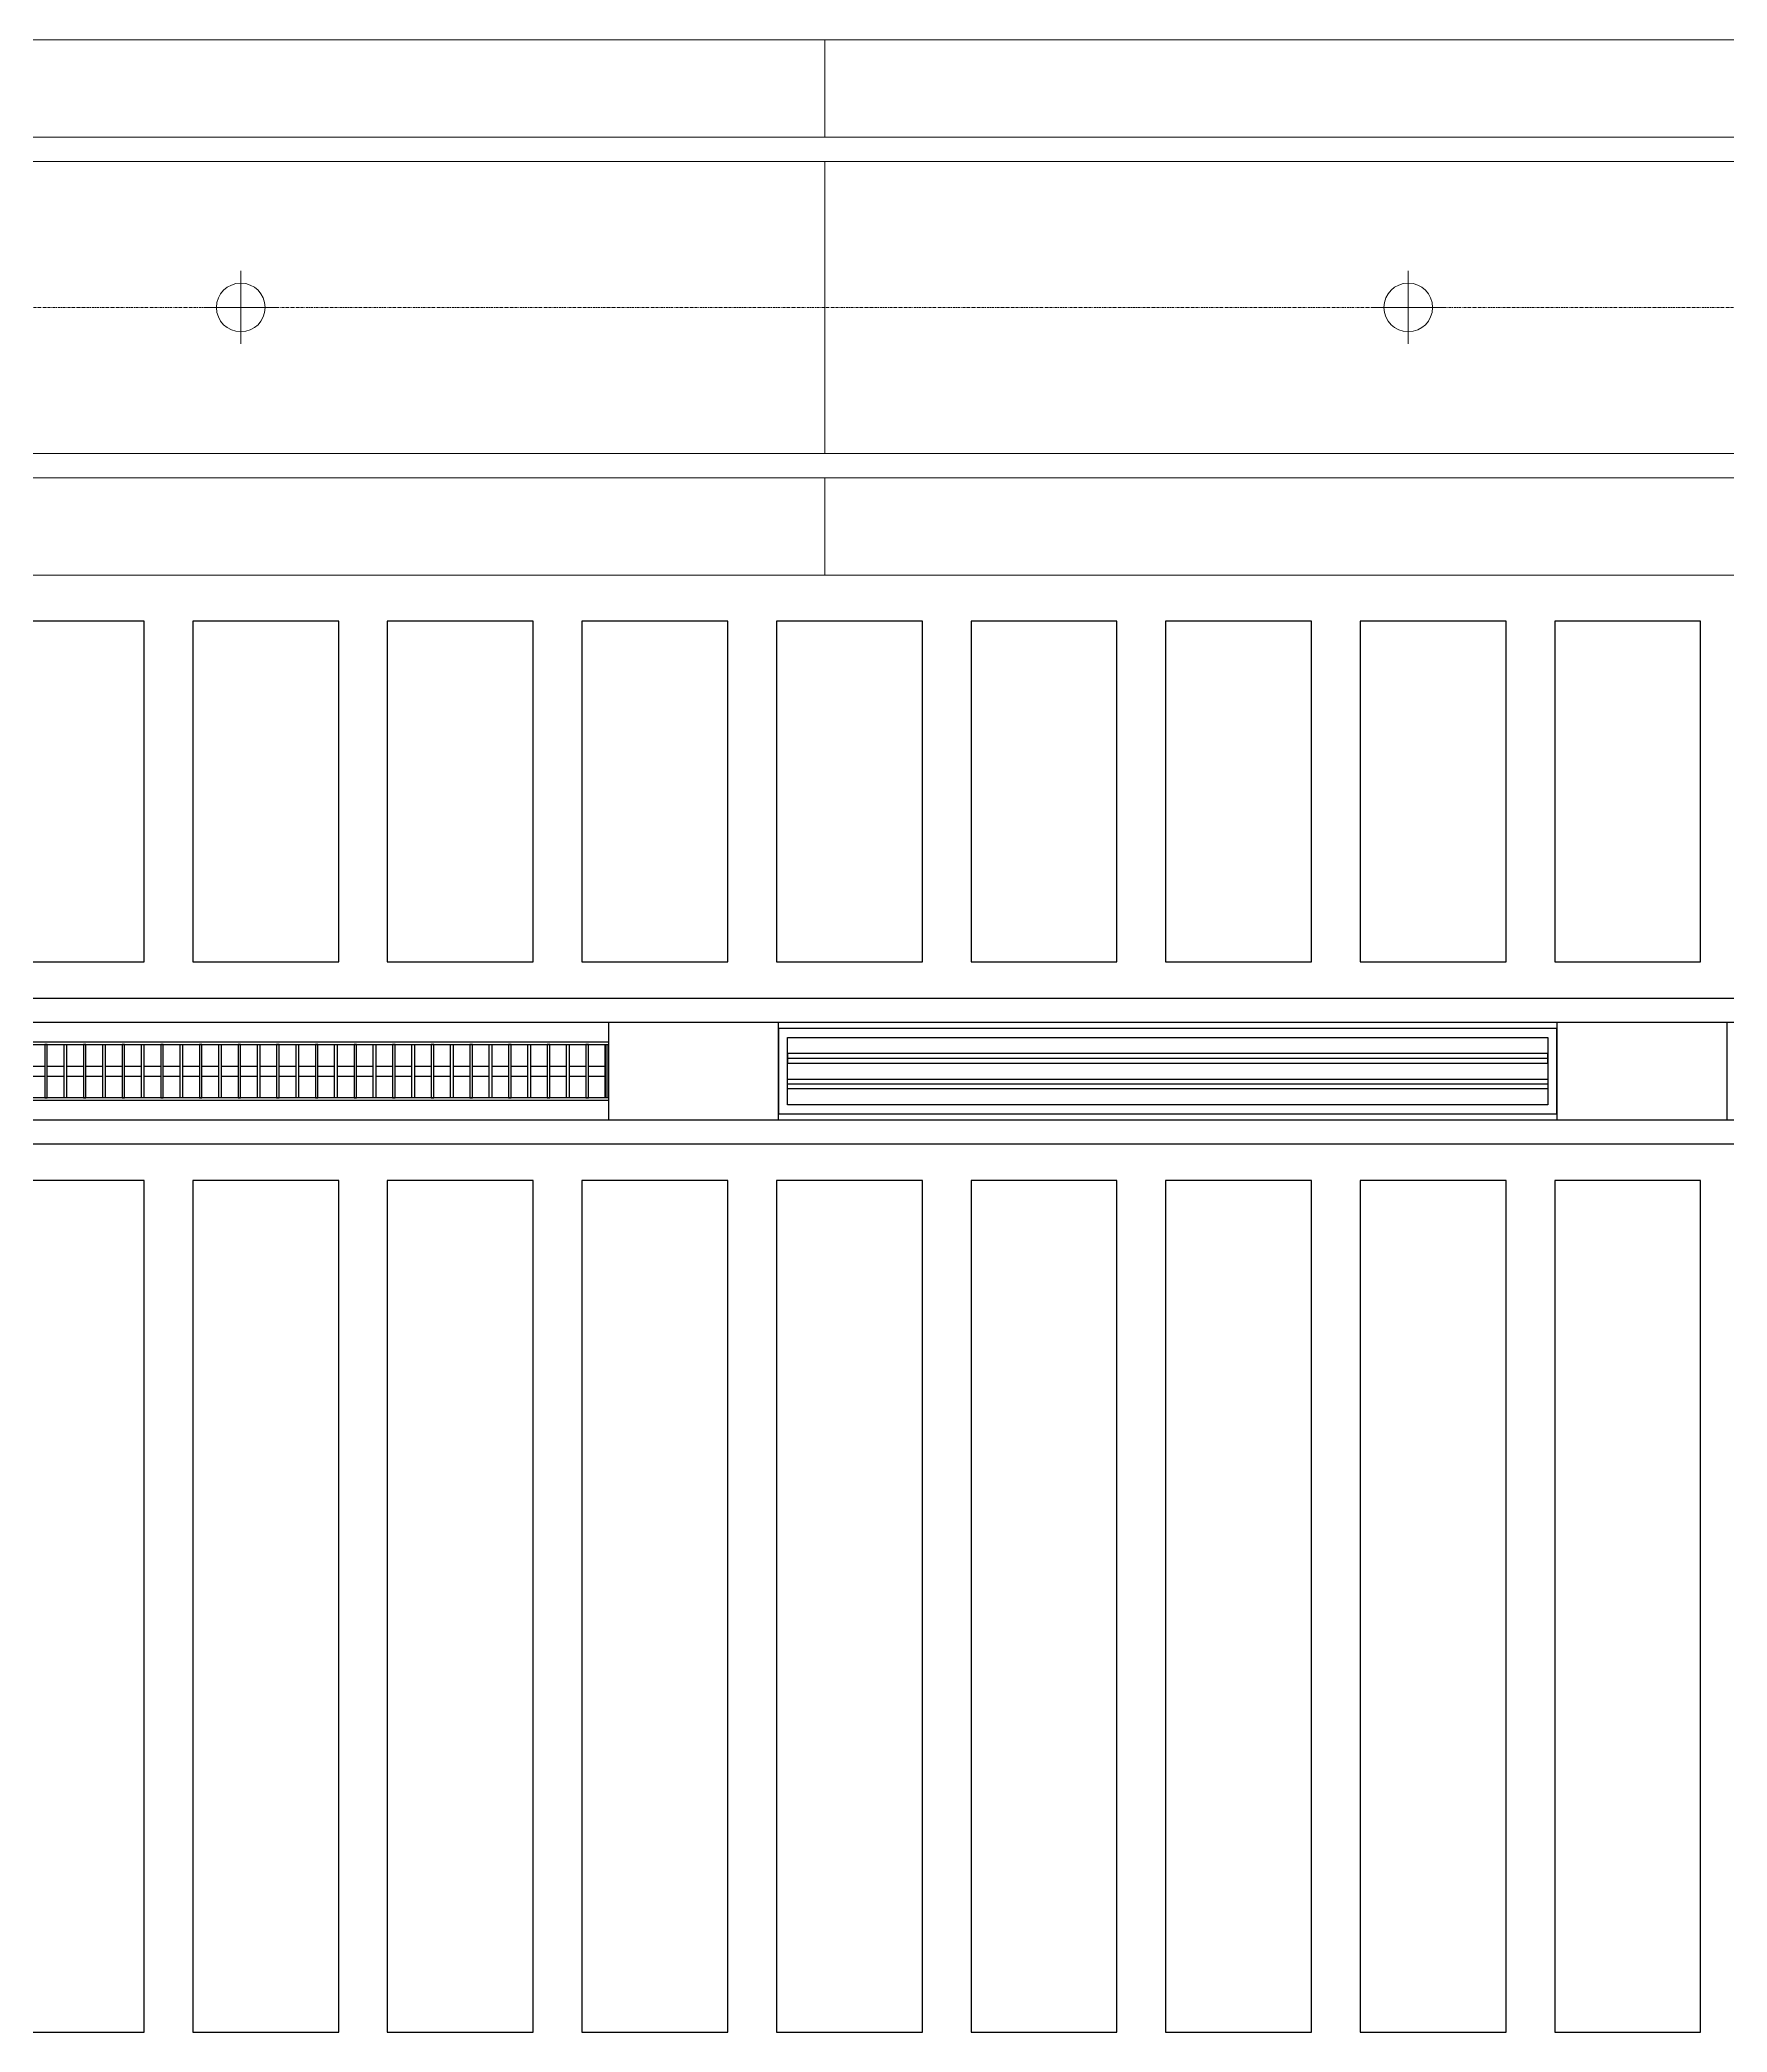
# Model space of a CAD drawing. Header units: millimetres. Extents: x -962357 to -591933, y -35273 to 59420.
# Drawn here: x -856726 to -853258, y 36 to 4130 of the extents above; entities that cross this region are included whole.
import ezdxf
from ezdxf.enums import TextEntityAlignment as Align

# ---------------------------------------------------------------- set-up
doc = ezdxf.new("R2010")
doc.units = ezdxf.units.MM
doc.linetypes.add('DPA_Grid _ Level 100', pattern=[10, 5.5, -1.6, 1.3, -1.6])
for name, color, linetype in [('000 - WIPEOUT', 250, 'Continuous'), ('001 - ASCESSORIES', 251, 'Continuous'), ('A04_TUBE SERIES', 2, 'Continuous'), ('A11_ALU.SOLID SHEET', 2, 'Continuous')]:
    doc.layers.add(name, color=color, linetype=linetype)
for name, color, linetype, lineweight in [('008 - LIGHTING', 1, 'Continuous', 9), ('A-DETL-GENF', 2, 'Continuous', 9), ('A-GLAZ-CURT', 2, 'Continuous', 9), ('E-LITE-EQPM', 2, 'Continuous', 9), ('S-GRID', 251, 'Continuous', 9)]:
    doc.layers.add(name, color=color, linetype=linetype, lineweight=lineweight)

# ---------------------------------------------------------------- blocks, each defined once
blk = doc.blocks.new('System Panel - DPA_Metal Ceiling Rectangular Panel-13154297-4130-01 MULTI-PURPOSE LEVEL - REFLECTED CEILING PLAN')
at = {"layer": 'A-GLAZ-CURT'}
for p, q in [((-855115.2, 3229), (-857507.4, 3229)), ((-857507.4, 3229), (-855115.2, 3229)), ((-855115.2, 3029), (-855115.2, 3229)), ((-855115.2, 3229), (-855115.2, 3029)), ((-857515.2, 3029), (-855115.2, 3029)), ((-855115.2, 3029), (-857515.2, 3029))]:
    blk.add_line(p, q, dxfattribs=at)
blk = doc.blocks.new('System Panel - DPA-AR_Metal Ceiling Rectangular Panel-13139259-4130-01 MULTI-PURPOSE LEVEL - REFLECTED CEILING PLAN')
at = {"layer": 'A-GLAZ-CURT'}
for p, q in [((-852715.2, 3229), (-855115.2, 3229)), ((-855115.2, 3229), (-855115.2, 3029)), ((-855115.2, 3029), (-855115.2, 3229)), ((-855115.2, 3229), (-852715.2, 3229)), ((-852715.2, 3029), (-852715.2, 3229)), ((-852715.2, 3229), (-852715.2, 3029)), ((-855115.2, 3029), (-852715.2, 3029)), ((-852715.2, 3029), (-855115.2, 3029))]:
    blk.add_line(p, q, dxfattribs=at)
blk = doc.blocks.new('System Panel - DPA_Metal Ceiling Rectangular Panel-V47-4130-01 MULTI-PURPOSE LEVEL - REFLECTED CEILING PLAN')
at = {"layer": 'A-GLAZ-CURT'}
for p, q in [((-855115.2, 4129), (-857515.2, 4129)), ((-857515.2, 4129), (-855115.2, 4129)), ((-855115.2, 3929), (-855115.2, 4129)), ((-855115.2, 4129), (-855115.2, 3929)), ((-857507.4, 3929), (-855115.2, 3929)), ((-855115.2, 3929), (-857507.4, 3929))]:
    blk.add_line(p, q, dxfattribs=at)
blk = doc.blocks.new('System Panel - DPA_Metal Ceiling Rectangular Panel-13154329-4130-01 MULTI-PURPOSE LEVEL - REFLECTED CEILING PLAN')
at = {"layer": 'A-GLAZ-CURT'}
for p, q in [((-855115.2, 3879), (-857507.4, 3879)), ((-857507.4, 3879), (-855115.2, 3879)), ((-855115.2, 3279), (-855115.2, 3879)), ((-855115.2, 3879), (-855115.2, 3279)), ((-857507.4, 3279), (-855115.2, 3279)), ((-855115.2, 3279), (-857507.4, 3279))]:
    blk.add_line(p, q, dxfattribs=at)
blk = doc.blocks.new('System Panel - DPA-AR_Metal Ceiling Rectangular Panel-13139299-4130-01 MULTI-PURPOSE LEVEL - REFLECTED CEILING PLAN')
at = {"layer": 'A-GLAZ-CURT'}
for p, q in [((-864382.4, 3879), (-866782.4, 3879)), ((-866782.4, 3879), (-866782.4, 3279)), ((-866782.4, 3279), (-866782.4, 3879)), ((-866782.4, 3879), (-864382.4, 3879)), ((-864382.4, 3279), (-864382.4, 3879)), ((-864382.4, 3879), (-864382.4, 3279)), ((-866782.4, 3279), (-864382.4, 3279)), ((-864382.4, 3279), (-866782.4, 3279))]:
    blk.add_line(p, q, dxfattribs=at)
blk = doc.blocks.new('*U612')
at = {"layer": 'A-GLAZ-CURT'}
for name, p in [('System Panel - DPA_Metal Ceiling Rectangular Panel-V47-4130-01 MULTI-PURPOSE LEVEL - REFLECTED CEILING PLAN', (744682.4, -3579)), ('System Panel - DPA-AR_Metal Ceiling Rectangular Panel-13139259-4130-01 MULTI-PURPOSE LEVEL - REFLECTED CEILING PLAN', (744682.4, -2679)), ('System Panel - DPA_Metal Ceiling Rectangular Panel-13154329-4130-01 MULTI-PURPOSE LEVEL - REFLECTED CEILING PLAN', (744682.4, -3579)), ('System Panel - DPA-AR_Metal Ceiling Rectangular Panel-13139299-4130-01 MULTI-PURPOSE LEVEL - REFLECTED CEILING PLAN', (756349.6, -3579)), ('System Panel - DPA_Metal Ceiling Rectangular Panel-13154297-4130-01 MULTI-PURPOSE LEVEL - REFLECTED CEILING PLAN', (744682.4, -3579)), ('System Panel - DPA-AR_Metal Ceiling Rectangular Panel-13139259-4130-01 MULTI-PURPOSE LEVEL - REFLECTED CEILING PLAN', (744682.4, -3579))]:
    blk.add_blockref(name, p, dxfattribs=at)
blk = doc.blocks.new('LGF_DL_SAA_LowPower_DL1a - LGF_DL_SAA_LowPower_DL1a-8832329-4130-01 MULTI-PURPOSE LEVEL - REFLECTED CEILING PLAN')
at = {"layer": 'A-DETL-GENF'}
for p, q in [((0, 75), (0, -75)), ((72.5, 0), (-72.5, 0))]:
    blk.add_line(p, q, dxfattribs=at)
blk.add_circle((0, 0), 50, dxfattribs=at)
blk = doc.blocks.new('C-1-PP19-AR-4130-01-B_20250829-225100_EXLIGHT')
at = {"layer": 'E-LITE-EQPM', "extrusion": (0, 0, -1), "rotation": 180}
for p in [(111633.2, 0), (109233.2, 0)]:
    blk.add_blockref('LGF_DL_SAA_LowPower_DL1a - LGF_DL_SAA_LowPower_DL1a-8832329-4130-01 MULTI-PURPOSE LEVEL - REFLECTED CEILING PLAN', p, dxfattribs=at)
blk = doc.blocks.new('*U593')
blk.add_wipeout([(-25, 0), (25, 0), (25, 20847.7), (-25, 20797.7)]).dxf.layer = '000 - WIPEOUT'
at = {"layer": 'A04_TUBE SERIES', "color": 0}
blk.add_lwpolyline([(-25, 0), (25, 0), (25, 20847.7), (-25, 20797.7)], close=True, dxfattribs=at)
at = {"layer": 'Defpoints', "color": 250, "flags": 1}
blk.add_attdef('EXTR.OVL-LENGTH_', (-33.1, -9), '', height=5, dxfattribs=at)
blk = doc.blocks.new('*U592')
blk.add_wipeout([(-25, 0), (25, 0), (25, 20597.7), (-25, 20547.7)]).dxf.layer = '000 - WIPEOUT'
at = {"layer": 'A04_TUBE SERIES', "color": 0}
blk.add_lwpolyline([(-25, 0), (25, 0), (25, 20597.7), (-25, 20547.7)], close=True, dxfattribs=at)
at = {"layer": 'Defpoints', "color": 250, "flags": 1}
blk.add_attdef('EXTR.OVL-LENGTH_', (-33.1, -9), '', height=5, dxfattribs=at)
blk = doc.blocks.new('*U570')
at = {"color": 1}
blk.add_wipeout([(600, -60), (-600, -60), (-600, 60), (600, 60)], dxfattribs=at).dxf.layer = '000 - WIPEOUT'
at = {"layer": '001 - ASCESSORIES', "color": 0}
blk.add_lwpolyline([(600, -60), (-600, -60), (-600, 60), (600, 60)], close=True, dxfattribs=at)
at = {"layer": '001 - ASCESSORIES'}
for points in [[(-593.5, -55), (-598.5, -55), (-598.5, 55), (-593.5, 55)], [(595, -55), (-595, -55), (-595, 55), (595, 55)], [(-558.8, -55), (-553.8, -55), (-553.8, 55), (-558.8, 55)], [(-514, -55), (-519, -55), (-519, 55), (-514, 55)], [(-479.3, -55), (-474.3, -55), (-474.3, 55), (-479.3, 55)], [(-434.6, -55), (-439.6, -55), (-439.6, 55), (-434.6, 55)], [(-399.8, -55), (-394.8, -55), (-394.8, 55), (-399.8, 55)], [(-355.1, -55), (-360.1, -55), (-360.1, 55), (-355.1, 55)], [(-320.4, -55), (-315.4, -55), (-315.4, 55), (-320.4, 55)], [(-275.6, -55), (-280.6, -55), (-280.6, 55), (-275.6, 55)], [(-240.9, -55), (-235.9, -55), (-235.9, 55), (-240.9, 55)], [(-196.2, -55), (-201.2, -55), (-201.2, 55), (-196.2, 55)], [(-161.4, -55), (-156.4, -55), (-156.4, 55), (-161.4, 55)], [(-116.7, -55), (-121.7, -55), (-121.7, 55), (-116.7, 55)], [(-82, -55), (-77, -55), (-77, 55), (-82, 55)], [(-37.2, -55), (-42.2, -55), (-42.2, 55), (-37.2, 55)], [(-2.5, -55), (2.5, -55), (2.5, 55), (-2.5, 55)], [(42.2, -55), (37.2, -55), (37.2, 55), (42.2, 55)], [(77, -55), (82, -55), (82, 55), (77, 55)], [(121.7, -55), (116.7, -55), (116.7, 55), (121.7, 55)], [(156.4, -55), (161.4, -55), (161.4, 55), (156.4, 55)], [(201.2, -55), (196.2, -55), (196.2, 55), (201.2, 55)], [(235.9, -55), (240.9, -55), (240.9, 55), (235.9, 55)], [(280.6, -55), (275.6, -55), (275.6, 55), (280.6, 55)], [(315.4, -55), (320.4, -55), (320.4, 55), (315.4, 55)], [(360.1, -55), (355.1, -55), (355.1, 55), (360.1, 55)], [(394.8, -55), (399.8, -55), (399.8, 55), (394.8, 55)], [(439.6, -55), (434.6, -55), (434.6, 55), (439.6, 55)], [(474.3, -55), (479.3, -55), (479.3, 55), (474.3, 55)], [(519, -55), (514, -55), (514, 55), (519, 55)], [(553.8, -55), (558.8, -55), (558.8, 55), (553.8, 55)], [(598.5, -55), (593.5, -55), (593.5, 55), (598.5, 55)]]:
    blk.add_lwpolyline(points, close=True, dxfattribs=at)
for points in [[(-593.5, 10), (-558.8, 10)], [(-553.8, 10), (-519, 10)], [(-514, 10), (-479.3, 10)], [(-474.3, 10), (-439.6, 10)], [(-434.6, 10), (-399.8, 10)], [(-394.8, 10), (-360.1, 10)], [(-355.1, 10), (-320.4, 10)], [(-315.4, 10), (-280.6, 10)], [(-275.6, 10), (-240.9, 10)], [(-235.9, 10), (-201.2, 10)], [(-196.2, 10), (-161.4, 10)], [(-156.4, 10), (-121.7, 10)], [(-116.7, 10), (-82, 10)], [(-77, 10), (-42.2, 10)], [(-37.2, 10), (-2.5, 10)], [(2.5, 10), (37.2, 10)], [(42.2, 10), (77, 10)], [(82, 10), (116.7, 10)], [(121.7, 10), (156.4, 10)], [(161.4, 10), (196.2, 10)], [(201.2, 10), (235.9, 10)], [(240.9, 10), (275.6, 10)], [(280.6, 10), (315.4, 10)], [(320.4, 10), (355.1, 10)], [(360.1, 10), (394.8, 10)], [(399.8, 10), (434.6, 10)], [(439.6, 10), (474.3, 10)], [(479.3, 10), (514, 10)], [(519, 10), (553.8, 10)], [(558.8, 10), (593.5, 10)], [(-593.5, -10), (-558.8, -10)], [(-553.8, -10), (-519, -10)], [(-514, -10), (-479.3, -10)], [(-474.3, -10), (-439.6, -10)], [(-434.6, -10), (-399.8, -10)], [(-394.8, -10), (-360.1, -10)], [(-355.1, -10), (-320.4, -10)], [(-315.4, -10), (-280.6, -10)], [(-275.6, -10), (-240.9, -10)], [(-235.9, -10), (-201.2, -10)], [(-196.2, -10), (-161.4, -10)], [(-156.4, -10), (-121.7, -10)], [(-116.7, -10), (-82, -10)], [(-77, -10), (-42.2, -10)], [(-37.2, -10), (-2.5, -10)], [(2.5, -10), (37.2, -10)], [(42.2, -10), (77, -10)], [(82, -10), (116.7, -10)], [(121.7, -10), (156.4, -10)], [(161.4, -10), (196.2, -10)], [(201.2, -10), (235.9, -10)], [(240.9, -10), (275.6, -10)], [(280.6, -10), (315.4, -10)], [(320.4, -10), (355.1, -10)], [(360.1, -10), (394.8, -10)], [(399.8, -10), (434.6, -10)], [(439.6, -10), (474.3, -10)], [(479.3, -10), (514, -10)], [(519, -10), (553.8, -10)], [(558.8, -10), (593.5, -10)]]:
    blk.add_lwpolyline(points, dxfattribs=at)
blk = doc.blocks.new('*U742')
blk.add_point((0, 0))
at = {"layer": 'Defpoints', "color": 250}
blk.add_text('AL.SHEET-HAT-TYPE-C', height=7, rotation=270, dxfattribs=at).set_placement((15, 0), align=Align.BOTTOM_CENTER)
blk.add_wipeout([(0, -100), (350, -100), (350, 100), (0, 100)]).dxf.layer = '000 - WIPEOUT'
at = {"layer": 'A11_ALU.SOLID SHEET', "color": 0}
blk.add_lwpolyline([(0, -100), (350, -100), (350, 100), (0, 100)], close=True, dxfattribs=at)
blk = doc.blocks.new('*U526')
at = {"layer": '001 - ASCESSORIES', "color": 0, "linetype": 'ByBlock'}
blk.add_lwpolyline([(800, 87.5), (-800, 87.5), (-800, -87.5), (800, -87.5)], close=True, dxfattribs=at)
at = {"layer": '001 - ASCESSORIES', "linetype": 'ByBlock'}
for points in [[(-781.5, 69), (781.5, 69), (781.5, -69), (-781.5, -69)], [(781.5, 36.3), (-781.5, 36.3), (-781.5, 16.3), (781.5, 16.3)], [(-781.5, -16.3), (781.5, -16.3), (781.5, -36.3), (-781.5, -36.3)]]:
    blk.add_lwpolyline(points, close=True, dxfattribs=at)
for points in [[(781.5, 26.3), (-781.5, 26.3)], [(-781.5, -26.3), (781.5, -26.3)]]:
    blk.add_lwpolyline(points, dxfattribs=at)
blk = doc.blocks.new('*U822')
at = {"color": 3}
for points in [[(-875, -4450), (875, -4450), (875, -4750), (-875, -4750)], [(-875, -4850), (875, -4850), (875, -5150), (-875, -5150)], [(-875, -5250), (875, -5250), (875, -5550), (-875, -5550)], [(-875, -5650), (875, -5650), (875, -5950), (-875, -5950)], [(-875, -6050), (875, -6050), (875, -6350), (-875, -6350)], [(-875, -6450), (875, -6450), (875, -6750), (-875, -6750)], [(-875, -6850), (875, -6850), (875, -7150), (-875, -7150)], [(-875, -7250), (875, -7250), (875, -7550), (-875, -7550)], [(-875, -7650), (875, -7650), (875, -7950), (-875, -7950)]]:
    blk.add_wipeout(points, dxfattribs=at).dxf.layer = '000 - WIPEOUT'
at = {"layer": 'A11_ALU.SOLID SHEET', "color": 0, "linetype": 'ByBlock'}
for points in [[(-875, -4750), (875, -4750), (875, -4450), (-875, -4450)], [(-875, -5150), (875, -5150), (875, -4850), (-875, -4850)], [(-875, -5550), (875, -5550), (875, -5250), (-875, -5250)], [(-875, -5950), (875, -5950), (875, -5650), (-875, -5650)], [(-875, -6350), (875, -6350), (875, -6050), (-875, -6050)], [(-875, -6750), (875, -6750), (875, -6450), (-875, -6450)], [(-875, -7150), (875, -7150), (875, -6850), (-875, -6850)], [(-875, -7550), (875, -7550), (875, -7250), (-875, -7250)], [(-875, -7950), (875, -7950), (875, -7650), (-875, -7650)]]:
    blk.add_lwpolyline(points, close=True, dxfattribs=at)
blk = doc.blocks.new('*U823')
at = {"color": 3}
for points in [[(-350, -3850), (350, -3850), (350, -4150), (-350, -4150)], [(-350, -4250), (350, -4250), (350, -4550), (-350, -4550)], [(-350, -4650), (350, -4650), (350, -4950), (-350, -4950)], [(-350, -5050), (350, -5050), (350, -5350), (-350, -5350)], [(-350, -5450), (350, -5450), (350, -5750), (-350, -5750)], [(-350, -5850), (350, -5850), (350, -6150), (-350, -6150)], [(-350, -6250), (350, -6250), (350, -6550), (-350, -6550)], [(-350, -6650), (350, -6650), (350, -6950), (-350, -6950)], [(-350, -7050), (350, -7050), (350, -7350), (-350, -7350)]]:
    blk.add_wipeout(points, dxfattribs=at).dxf.layer = '000 - WIPEOUT'
at = {"layer": 'A11_ALU.SOLID SHEET', "color": 0, "linetype": 'ByBlock'}
for points in [[(-350, -4150), (350, -4150), (350, -3850), (-350, -3850)], [(-350, -4550), (350, -4550), (350, -4250), (-350, -4250)], [(-350, -4950), (350, -4950), (350, -4650), (-350, -4650)], [(-350, -5350), (350, -5350), (350, -5050), (-350, -5050)], [(-350, -5750), (350, -5750), (350, -5450), (-350, -5450)], [(-350, -6150), (350, -6150), (350, -5850), (-350, -5850)], [(-350, -6550), (350, -6550), (350, -6250), (-350, -6250)], [(-350, -6950), (350, -6950), (350, -6650), (-350, -6650)], [(-350, -7350), (350, -7350), (350, -7050), (-350, -7050)]]:
    blk.add_lwpolyline(points, close=True, dxfattribs=at)
blk = doc.blocks.new('*U853')
at = {"layer": 'A11_ALU.SOLID SHEET', "linetype": 'ByBlock', "rotation": 90}
for name, p in [('*U823', (-115982, -994.5)), ('*U822', (-116582, -2669.5))]:
    blk.add_blockref(name, p, dxfattribs=at)
at = {"layer": 'A11_ALU.SOLID SHEET', "color": 1}
for p in [(-110877.5, -1569.5), (-108927.5, -1569.5)]:
    blk.add_blockref('*U742', p, dxfattribs=at)
at = {"layer": '008 - LIGHTING'}
for name, p in [('*U570', (-111477.5, -1569.5)), ('*U526', (-109727.5, -1569.5))]:
    blk.add_blockref(name, p, dxfattribs=at)
at = {"layer": 'A04_TUBE SERIES', "linetype": 'ByBlock', "xscale": -1, "rotation": 90}
for name, p in [('*U592', (-106232, -1444.5)), ('*U593', (-106232, -1694.5))]:
    blk.add_blockref(name, p, dxfattribs=at)

msp = doc.modelspace()

# ---------------------------------------------------------------- block references
msp.add_blockref('*U853', (-744680, 3580))

# ---------------------------------------------------------------- next in the draw order: linework, layer by layer
at = {"layer": 'S-GRID', "linetype": 'DPA_Grid _ Level 100'}
msp.add_line((-602984.2, 3580), (-957857, 3580), dxfattribs=at)

# ---------------------------------------------------------------- next in the draw order: block references
for name in ['*U612', 'C-1-PP19-AR-4130-01-B_20250829-225100_EXLIGHT']:
    msp.add_blockref(name, (-744680, 3580))

doc.saveas('drawing.dxf')
